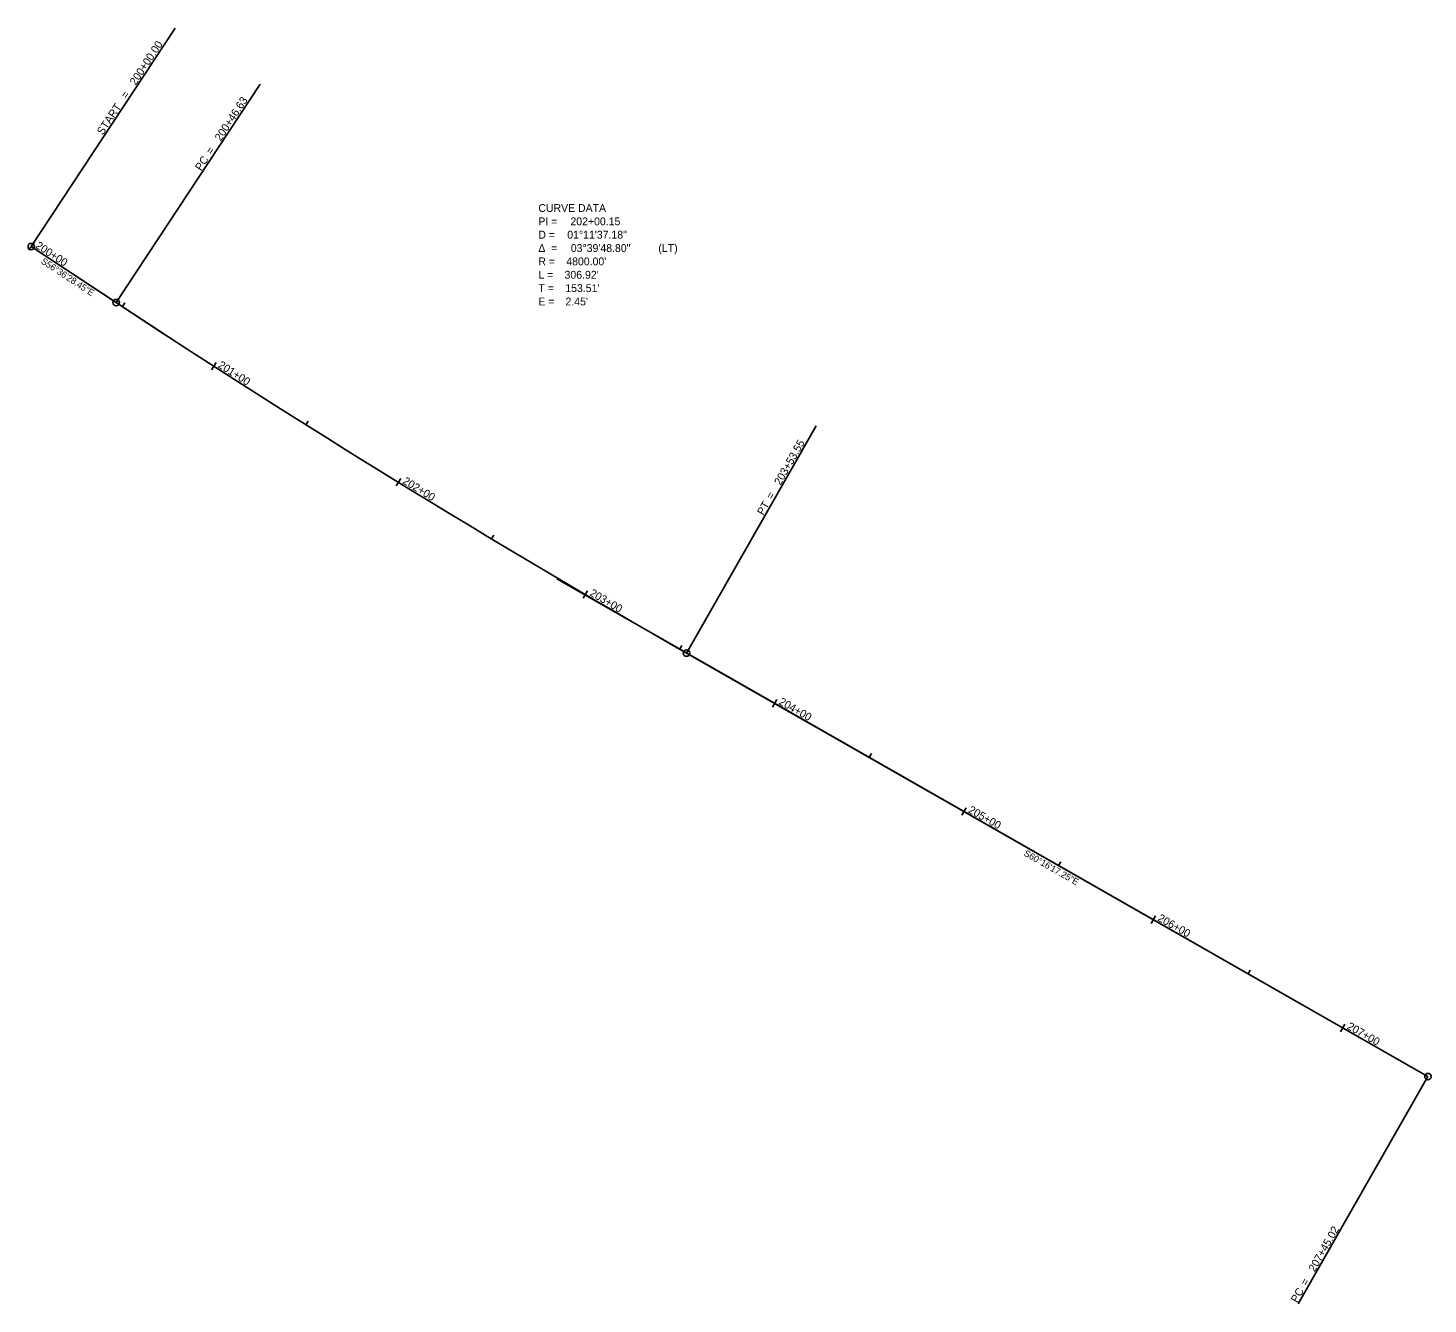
# Model space of a CAD drawing. Extents: x 1728237 to 1729321, y 479696 to 480545.
# Drawn here: x 1728237 to 1728879, y 479960 to 480545 of the extents above; entities that cross this region are included whole.
import ezdxf

# ---------------------------------------------------------------- set-up
doc = ezdxf.new("R2010")
doc.units = 0
for name, color, linetype in [('D_Roadway_Centerline', 7, 'Continuous'), ('D_Roadway_Centerline_Bearings', 7, 'Continuous'), ('D_Roadway_Centerline_CurveData', 7, 'Continuous'), ('D_Roadway_Centerline_Flags', 7, 'Continuous'), ('D_Roadway_Centerline_Text', 7, 'Continuous'), ('Default', 7, 'Continuous')]:
    doc.layers.add(name, color=color, linetype=linetype)

msp = doc.modelspace()

# ---------------------------------------------------------------- linework, layer by layer
at = {"layer": 'D_Roadway_Centerline'}
for p, q in [((1728238.87, 480445.02), (1728277.81, 480419.36)), ((1728539.28, 480258.75), (1728879.22, 480064.62))]:
    msp.add_line(p, q, dxfattribs=at)
msp.add_arc((1730919.56, 484426.99), 4800, 236.6079, 240.27146, dxfattribs=at)
at = {"layer": 'D_Roadway_Centerline_Flags'}
for p, q in [((1728238.87, 480445.02), (1728304.91, 480545.21)), ((1728304.91, 480545.21), (1728304.91, 480545.21)), ((1728277.81, 480419.36), (1728343.85, 480519.55)), ((1728343.85, 480519.55), (1728343.85, 480519.55)), ((1728238.87, 480445.02), (1728238.87, 480445.02)), ((1728277.81, 480419.36), (1728277.81, 480419.36)), ((1728539.28, 480258.75), (1728598.79, 480362.95)), ((1728598.79, 480362.95), (1728598.79, 480362.95)), ((1728539.28, 480258.75), (1728539.28, 480258.75)), ((1728879.22, 480064.62), (1728819.72, 479960.42)), ((1728879.22, 480064.62), (1728879.22, 480064.62)), ((1728819.72, 479960.42), (1728819.72, 479960.42))]:
    msp.add_line(p, q, dxfattribs=at)
for centre in [(1728238.87, 480445.02), (1728277.81, 480419.36), (1728539.28, 480258.75), (1728879.22, 480064.62)]:
    msp.add_circle(centre, 1.5, dxfattribs=at)
at = {"layer": 'D_Roadway_Centerline_Text'}
for p, q in [((1728239.98, 480446.7), (1728237.77, 480443.36)), ((1728280.62, 480417.51), (1728281.72, 480419.19)), ((1728323.61, 480391.93), (1728321.45, 480388.56)), ((1728364.71, 480363.4), (1728365.78, 480365.1)), ((1728408.23, 480338.72), (1728406.14, 480335.32)), ((1728449.92, 480311.06), (1728450.95, 480312.79)), ((1728493.94, 480287.29), (1728491.92, 480283.84)), ((1728536.2, 480260.51), (1728537.2, 480262.25)), ((1728580.61, 480237.46), (1728578.63, 480233.99)), ((1728623.04, 480210.92), (1728624.03, 480212.66)), ((1728667.45, 480187.87), (1728665.47, 480184.4)), ((1728709.87, 480161.33), (1728710.87, 480163.07)), ((1728754.29, 480138.28), (1728752.31, 480134.81)), ((1728796.71, 480111.74), (1728797.71, 480113.48)), ((1728841.13, 480088.69), (1728839.15, 480085.22))]:
    msp.add_line(p, q, dxfattribs=at)
at = {"layer": 'Default'}
for p, q in [((1728238.87, 480445.02), (1728299.95, 480404.76)), ((1728479.78, 480292.72), (1728879.22, 480064.62))]:
    msp.add_line(p, q, dxfattribs=at)
msp.add_arc((1730919.56, 484426.99), 4800, 236.6079, 240.27146, dxfattribs=at)

# ---------------------------------------------------------------- texts
at = {"layer": 'D_Roadway_Centerline_Bearings'}
for s, rotation, p in [('S56°36\'28.45"E', 326.6079, (1728243.03, 480437.61)), ('S60°16\'17.25"E', 330.27146, (1728693.63, 480166.11))]:
    msp.add_text(s, height=3, rotation=rotation, dxfattribs=at).set_placement(p)
at = {"layer": 'D_Roadway_Centerline_CurveData'}
for s, p in [('CURVE DATA', (1728471.35, 480460.92)), ('PI = ', (1728471.35, 480454.8)), ('202+00.15', (1728486.05, 480454.8)), ('D = ', (1728471.35, 480448.68)), ('01°11\'37.18"', (1728484.59, 480448.68)), ('Δ  = ', (1728471.35, 480442.56)), ('03°39\'48.80"', (1728486.23, 480442.56)), (' (LT)', (1728525.04, 480442.56)), ('R = ', (1728471.35, 480436.44)), ("4800.00'", (1728484.16, 480436.44)), ('L = ', (1728471.35, 480430.32)), ("306.92'", (1728483.36, 480430.32)), ("153.51'", (1728483.7, 480424.2)), ('T = ', (1728471.35, 480424.2)), ('E = ', (1728471.35, 480418.08)), ("2.45'", (1728483.79, 480418.08))]:
    msp.add_text(s, height=3.6, dxfattribs=at).set_placement(p)
at = {"layer": 'D_Roadway_Centerline_Flags'}
for s, rotation, p in [('200+00.00', 56.6079, (1728286.72, 480518.7)), (' = ', 56.6079, (1728281.88, 480511.36)), ('200+46.63', 56.6079, (1728325.68, 480493.08)), ('START', 56.6079, (1728271.68, 480495.89)), ('PC', 56.6079, (1728316.71, 480479.46)), (' = ', 56.6079, (1728320.85, 480485.74)), ('203+53.55', 60.27146, (1728582.34, 480335.35)), (' = ', 60.27146, (1728577.98, 480327.72)), ('PT', 60.27146, (1728574.49, 480321.61)), ('207+45.02', 60.27146, (1728827.28, 479974.87)), ('PC', 60.27146, (1728819.2, 479960.71)), (' = ', 60.27146, (1728822.92, 479967.24))]:
    msp.add_text(s, height=3.6, rotation=rotation, dxfattribs=at).set_placement(p)
at = {"layer": 'D_Roadway_Centerline_Text'}
for s, rotation, p in [('200+00', 326.6079, (1728240.5, 480444.67)), ('201+00', 327.2449, (1728324.16, 480389.9)), ('202+00', 328.43856, (1728408.82, 480336.7)), ('203+00', 329.63223, (1728494.58, 480285.29)), ('204+00', 330.27146, (1728581.27, 480235.46)), ('205+00', 330.27146, (1728668.11, 480185.87)), ('206+00', 330.27146, (1728754.95, 480136.28)), ('207+00', 330.27146, (1728841.78, 480086.69))]:
    msp.add_text(s, height=3.6, rotation=rotation, dxfattribs=at).set_placement(p)

doc.saveas('drawing.dxf')
